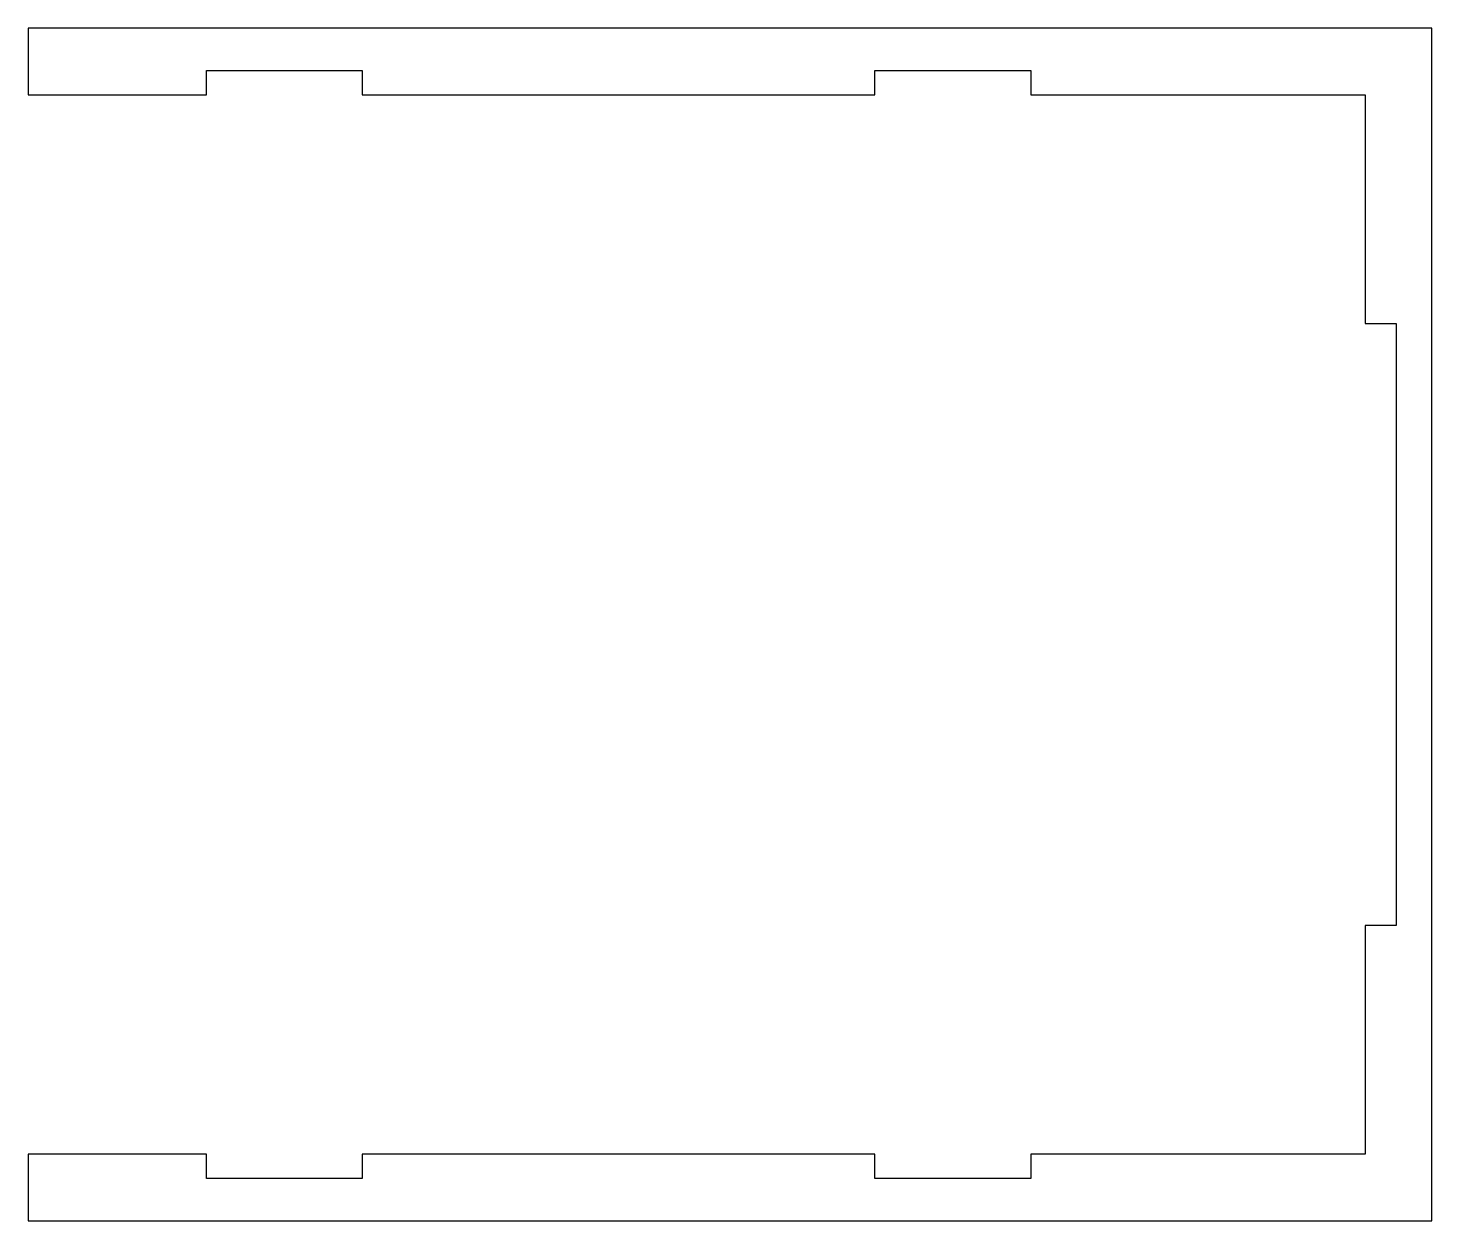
# Model space of a CAD drawing. Header units: millimetres. Extents: x 4 to 130, y 4 to 111.
import ezdxf

# ---------------------------------------------------------------- set-up
doc = ezdxf.new("R2010")
doc.units = ezdxf.units.MM
doc.layers.add('torso_layer_2_addon__001', color=7, linetype='Continuous')

msp = doc.modelspace()

# ---------------------------------------------------------------- linework, layer by layer
at = {"layer": 'torso_layer_2_addon__001'}
for p, q in [((129.52, 110.52), (3.52, 110.52)), ((3.52, 110.52), (3.52, 104.52)), ((129.52, 3.52), (129.52, 110.52)), ((19.52, 104.52), (19.52, 106.71)), ((19.52, 106.71), (33.52, 106.71)), ((33.52, 106.71), (33.52, 104.52)), ((79.52, 104.52), (79.52, 106.71)), ((79.52, 106.71), (93.52, 106.71)), ((93.52, 106.71), (93.52, 104.52)), ((3.52, 104.52), (19.52, 104.52)), ((33.52, 104.52), (79.52, 104.52)), ((93.52, 104.52), (123.52, 104.52)), ((123.52, 104.52), (123.52, 84.02)), ((123.52, 84.02), (126.32, 84.02)), ((126.32, 84.02), (126.32, 30.02)), ((126.32, 30.02), (123.52, 30.02)), ((123.52, 30.02), (123.52, 9.52)), ((3.52, 9.52), (3.52, 3.52)), ((19.52, 9.52), (3.52, 9.52)), ((19.52, 7.33), (19.52, 9.52)), ((79.52, 9.52), (33.52, 9.52)), ((33.52, 9.52), (33.52, 7.33)), ((79.52, 7.33), (79.52, 9.52)), ((123.52, 9.52), (93.52, 9.52)), ((93.52, 9.52), (93.52, 7.33)), ((33.52, 7.33), (19.52, 7.33)), ((93.52, 7.33), (79.52, 7.33)), ((3.52, 3.52), (129.52, 3.52))]:
    msp.add_line(p, q, dxfattribs=at)

doc.saveas('drawing.dxf')
